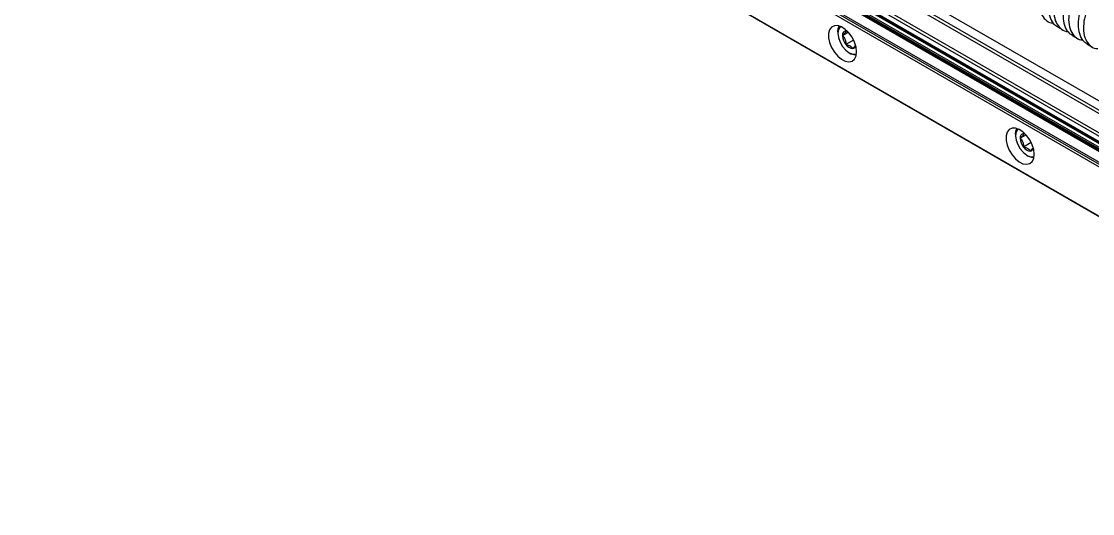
# Model space of a CAD drawing. Header units: millimetres. Extents: x 0 to 279, y 0 to 216.
# Drawn here: x 187.1 to 229.73, y 49.82 to 69.41 of the extents above; entities that cross this region are included whole.
import ezdxf

# ---------------------------------------------------------------- set-up
doc = ezdxf.new("R2010")
doc.units = ezdxf.units.MM

msp = doc.modelspace()

# ---------------------------------------------------------------- linework, layer by layer
at = {"color": 7, "linetype": 'Continuous', "lineweight": 25}
for p, q in [((240.222, 60.327), (188.63, 90.111)), ((240.945, 57.957), (187.388, 88.875)), ((240.78, 58.336), (187.615, 89.028)), ((240.78, 58.339), (187.869, 88.883)), ((247.947, 53.246), (187.098, 88.374)), ((247.952, 53.352), (187.141, 88.457)), ((247.955, 53.425), (187.185, 88.507)), ((250.416, 49.852), (187.098, 86.404)), ((250.463, 49.825), (187.098, 86.404)), ((187.152, 86.371), (250.47, 49.819)), ((228.328, 69.193), (228.543, 69.069)), ((219.595, 69), (219.595, 68.942)), ((220.011, 68.976), (219.774, 68.839)), ((219.966, 69.02), (219.91, 69.033)), ((220.218, 68.666), (219.91, 68.488)), ((228.917, 68.853), (229.132, 68.729)), ((229.506, 68.513), (229.721, 68.389)), ((220.046, 68.161), (220.096, 68.132)), ((226.666, 64.918), (226.666, 64.86)), ((227.082, 64.894), (226.845, 64.757)), ((227.037, 64.938), (226.981, 64.95)), ((227.289, 64.584), (226.981, 64.406)), ((227.117, 64.079), (227.167, 64.05))]:
    msp.add_line(p, q, dxfattribs=at)
at = {"color": 8, "linetype": 'Continuous', "lineweight": 25}
for p, q in [((240.222, 59.965), (188.63, 89.749)), ((240.222, 59.829), (188.63, 89.613)), ((241.011, 57.862), (187.37, 88.828)), ((240.904, 58.025), (187.407, 88.908)), ((240.856, 58.121), (187.449, 88.952)), ((240.789, 58.303), (187.573, 89.024)), ((240.767, 58.401), (188.047, 88.835)), ((240.753, 58.621), (188.231, 88.941)), ((240.77, 58.747), (188.314, 89.029))]:
    msp.add_line(p, q, dxfattribs=at)
at = {"color": 7, "linetype": 'Continuous', "lineweight": 25, "flags": 128}
for points in [[(220.335, 68.202), (220.314, 68.389), (220.253, 68.585), (220.157, 68.777), (220.033, 68.951), (219.889, 69.092), (219.737, 69.192), (219.588, 69.243), (219.452, 69.24), (219.341, 69.184), (219.262, 69.079), (219.22, 68.933), (219.22, 68.757), (219.262, 68.564), (219.341, 68.368), (219.452, 68.184), (219.588, 68.024), (219.737, 67.902), (219.889, 67.827), (220.033, 67.803), (220.157, 67.832), (220.253, 67.913), (220.314, 68.04), (220.335, 68.202)], [(219.595, 69), (219.608, 69.121), (219.648, 69.228)], [(219.695, 69.211), (219.681, 69.198), (219.617, 69.09), (219.595, 68.942), (219.617, 68.768), (219.681, 68.586), (219.781, 68.414), (219.907, 68.267), (220.046, 68.161)], [(219.959, 69.03), (219.942, 69.032), (219.91, 69.033)], [(220.32, 68.064), (220.244, 68.073), (220.096, 68.132)], [(227.406, 64.12), (227.385, 64.307), (227.324, 64.503), (227.228, 64.695), (227.104, 64.869), (226.96, 65.01), (226.808, 65.11), (226.659, 65.161), (226.523, 65.158), (226.412, 65.102), (226.333, 64.997), (226.292, 64.851), (226.292, 64.675), (226.333, 64.482), (226.412, 64.286), (226.523, 64.102), (226.659, 63.942), (226.808, 63.82), (226.96, 63.745), (227.104, 63.721), (227.228, 63.75), (227.324, 63.831), (227.385, 63.958), (227.406, 64.12)], [(226.666, 64.918), (226.679, 65.039), (226.719, 65.146)], [(226.766, 65.129), (226.753, 65.116), (226.688, 65.008), (226.666, 64.86), (226.688, 64.686), (226.753, 64.504), (226.852, 64.332), (226.978, 64.185), (227.117, 64.079)], [(227.03, 64.948), (227.013, 64.95), (226.981, 64.95)], [(227.391, 63.982), (227.315, 63.991), (227.167, 64.05)]]:
    msp.add_lwpolyline(points, dxfattribs=at)
at = {"color": 7, "linetype": 'Continuous', "lineweight": 25}
for centre, radius, start, end in [((219.941, 68.866), 0.169, 100.5468, 189.2519), ((220.364, 68.866), 0.591, 182.6393, 219.7721), ((220.203, 68.682), 0.351, 213.4349, 266.5705), ((220.167, 68.473), 0.143, 276.1416, 343.2702), ((220.236, 68.424), 0.325, 234.1394, 286.6073), ((227.012, 64.784), 0.169, 100.5468, 189.2519), ((227.435, 64.784), 0.591, 182.6393, 219.7721), ((227.274, 64.6), 0.351, 213.4349, 266.5705), ((227.307, 64.342), 0.325, 234.1394, 286.6073), ((227.238, 64.391), 0.143, 276.1416, 343.2702)]:
    msp.add_arc(centre, radius, start, end, dxfattribs=at)
for points, knots in [([(229.136, 71.711), (229.134, 71.723), (229.111, 71.841), (228.94, 71.937), (228.678, 71.943), (228.393, 71.791), (228.13, 71.553), (227.896, 71.231), (227.713, 70.845), (227.605, 70.435), (227.587, 70.04), (227.67, 69.703), (227.846, 69.469), (228.017, 69.352), (228.14, 69.349), (228.168, 69.348)], [0, 0, 0, 0, 0.011387, 0.114006, 0.218521, 0.303157, 0.384693, 0.466897, 0.551656, 0.63865, 0.72351, 0.811947, 0.895889, 0.976579, 1, 1, 1, 1]), ([(229.358, 71.658), (229.329, 71.679), (229.241, 71.741), (229.015, 71.71), (228.715, 71.544), (228.401, 71.221), (228.147, 70.791), (227.991, 70.307), (227.955, 69.865), (228.037, 69.516), (228.169, 69.292), (228.292, 69.228), (228.335, 69.206)], [0, 0, 0, 0, 0.04997, 0.153825, 0.273955, 0.389219, 0.508628, 0.630012, 0.747149, 0.847222, 0.94711, 1, 1, 1, 1]), ([(229.725, 71.371), (229.723, 71.383), (229.7, 71.501), (229.529, 71.597), (229.268, 71.602), (228.982, 71.451), (228.719, 71.213), (228.485, 70.891), (228.303, 70.505), (228.195, 70.095), (228.176, 69.7), (228.26, 69.363), (228.435, 69.129), (228.607, 69.012), (228.729, 69.009), (228.757, 69.008)], [0, 0, 0, 0, 0.011387, 0.114006, 0.218521, 0.303157, 0.384693, 0.466897, 0.551656, 0.63865, 0.72351, 0.811947, 0.895889, 0.976579, 1, 1, 1, 1]), ([(229.947, 71.318), (229.919, 71.339), (229.83, 71.401), (229.604, 71.37), (229.304, 71.204), (228.99, 70.881), (228.736, 70.45), (228.58, 69.967), (228.544, 69.525), (228.627, 69.176), (228.758, 68.952), (228.882, 68.888), (228.925, 68.866)], [0, 0, 0, 0, 0.04997, 0.153825, 0.273955, 0.389219, 0.508628, 0.630012, 0.747149, 0.847222, 0.94711, 1, 1, 1, 1]), ([(230.315, 71.031), (230.312, 71.042), (230.29, 71.161), (230.119, 71.257), (229.857, 71.262), (229.571, 71.111), (229.309, 70.873), (229.074, 70.551), (228.892, 70.165), (228.784, 69.755), (228.765, 69.36), (228.849, 69.023), (229.024, 68.789), (229.196, 68.671), (229.319, 68.669), (229.346, 68.668)], [0, 0, 0, 0, 0.011387, 0.114006, 0.218521, 0.303157, 0.384693, 0.466897, 0.551656, 0.63865, 0.72351, 0.811947, 0.895889, 0.976579, 1, 1, 1, 1]), ([(230.537, 70.978), (230.508, 70.998), (230.42, 71.061), (230.193, 71.029), (229.893, 70.864), (229.579, 70.541), (229.326, 70.11), (229.169, 69.627), (229.134, 69.185), (229.216, 68.836), (229.347, 68.612), (229.471, 68.548), (229.514, 68.526)], [0, 0, 0, 0, 0.04997, 0.153825, 0.273955, 0.389219, 0.508628, 0.630012, 0.747149, 0.847222, 0.94711, 1, 1, 1, 1]), ([(230.904, 70.69), (230.902, 70.702), (230.879, 70.821), (230.708, 70.916), (230.446, 70.922), (230.16, 70.771), (229.898, 70.532), (229.663, 70.211), (229.481, 69.825), (229.373, 69.414), (229.355, 69.02), (229.438, 68.682), (229.613, 68.449), (229.785, 68.331), (229.908, 68.329), (229.936, 68.328)], [0, 0, 0, 0, 0.011387, 0.114006, 0.218521, 0.303157, 0.384693, 0.466897, 0.551656, 0.63865, 0.72351, 0.811947, 0.895889, 0.976579, 1, 1, 1, 1]), ([(219.91, 69.033), (219.907, 69.014), (219.901, 68.983), (219.84, 68.907), (219.794, 68.86), (219.774, 68.839)], [0, 0, 0, 0, 0.439122, 0.751371, 1, 1, 1, 1]), ([(219.774, 68.839), (219.81, 68.798), (219.871, 68.728), (219.907, 68.596), (219.909, 68.521), (219.91, 68.488)], [0, 0, 0, 0, 0.439122, 0.751371, 1, 1, 1, 1]), ([(219.91, 68.488), (219.93, 68.484), (219.992, 68.471), (220.086, 68.436), (220.151, 68.381), (220.174, 68.344), (220.182, 68.331)], [0, 0, 0, 0, 0.156025, 0.493707, 0.819058, 1, 1, 1, 1]), ([(220.182, 68.331), (220.22, 68.369), (220.27, 68.42), (220.289, 68.454), (220.293, 68.463)], [0, 0, 0, 0, 0.753181, 1, 1, 1, 1]), ([(226.981, 64.95), (226.978, 64.932), (226.972, 64.901), (226.911, 64.825), (226.865, 64.778), (226.845, 64.757)], [0, 0, 0, 0, 0.439122, 0.751371, 1, 1, 1, 1]), ([(226.845, 64.757), (226.881, 64.716), (226.942, 64.646), (226.978, 64.514), (226.98, 64.439), (226.981, 64.406)], [0, 0, 0, 0, 0.439122, 0.751371, 1, 1, 1, 1]), ([(226.981, 64.406), (227.001, 64.402), (227.063, 64.389), (227.157, 64.354), (227.222, 64.299), (227.245, 64.262), (227.253, 64.249)], [0, 0, 0, 0, 0.156025, 0.493707, 0.819058, 1, 1, 1, 1]), ([(227.253, 64.249), (227.291, 64.287), (227.341, 64.338), (227.36, 64.372), (227.364, 64.381)], [0, 0, 0, 0, 0.753181, 1, 1, 1, 1])]:
    msp.add_open_spline(points, degree=3, knots=knots, dxfattribs=at)

doc.saveas('drawing.dxf')
